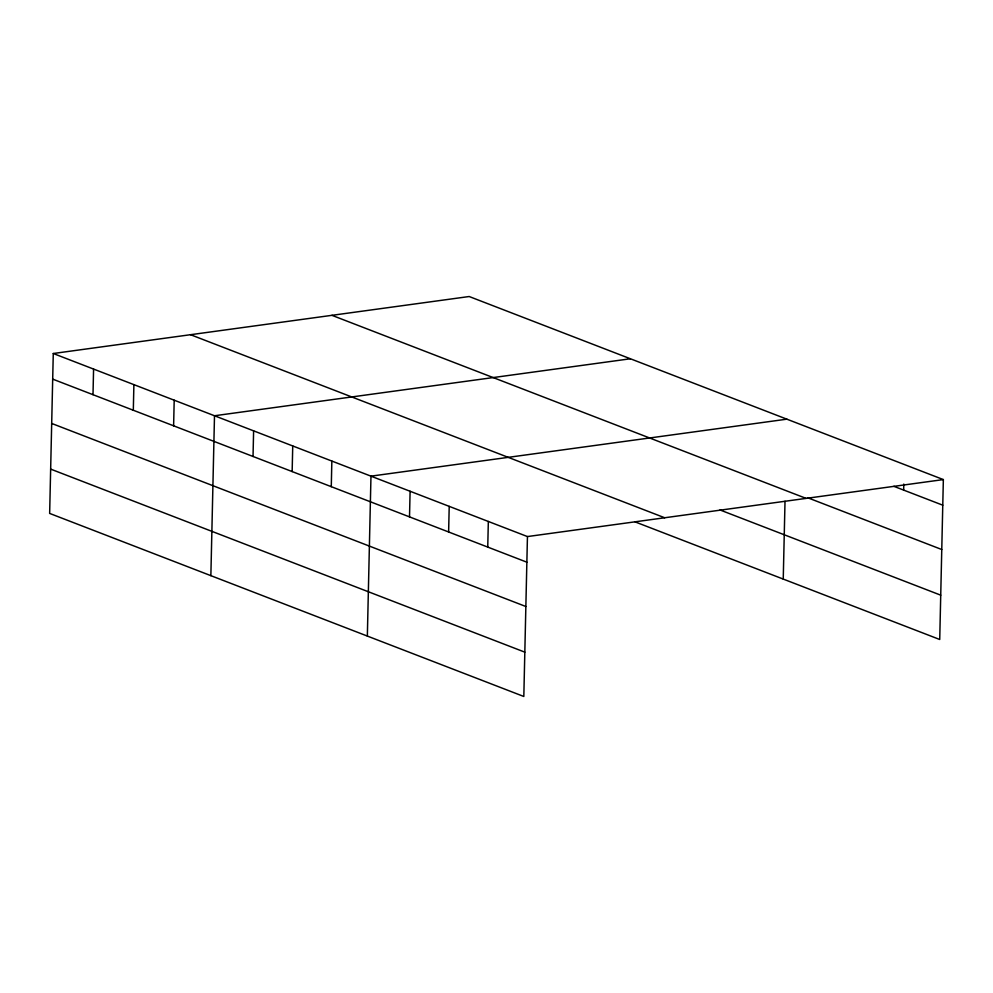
<?xml version="1.0" encoding="UTF-8"?>
<svg xmlns="http://www.w3.org/2000/svg" width="993" height="993" viewBox="0 0 993 993"><rect width="100%" height="100%" fill="white"/><g stroke="black" fill="none" stroke-linecap="round" stroke-linejoin="round"><path stroke-width="1.49" d="M53.274 353.508L49.65 513.418L523.82 696.478L527.444 536.568L53.274 353.508L469.18 296.522L943.35 479.582L939.726 639.492L635.148 521.908M93.007 394.68L93.578 369.073M133.31 410.246L133.894 384.639M173.614 425.811L174.197 400.191M210.864 575.655L214.5 415.757L630.394 358.771M253.029 456.47L253.612 430.85M292.153 471.563L292.736 445.956M331.277 486.669L331.848 461.062M367.348 636.066L370.972 476.156L786.878 419.17M409.513 516.881L410.097 491.262M448.625 531.975L449.208 506.368M487.749 547.081L488.333 521.462M783.241 579.08L785.016 501.279M903.655 490.095L903.791 484.063M527.444 536.568L943.35 479.582M893.874 486.322L942.767 505.189M807.644 497.729L941.761 549.514M331.935 315.327L806.105 498.387M719.987 509.955L940.731 595.167M190.532 334.703L664.702 517.763M52.703 379.127L526.861 562.187M51.686 423.44L525.856 606.5M50.655 469.106L524.825 652.153"/></g></svg>
